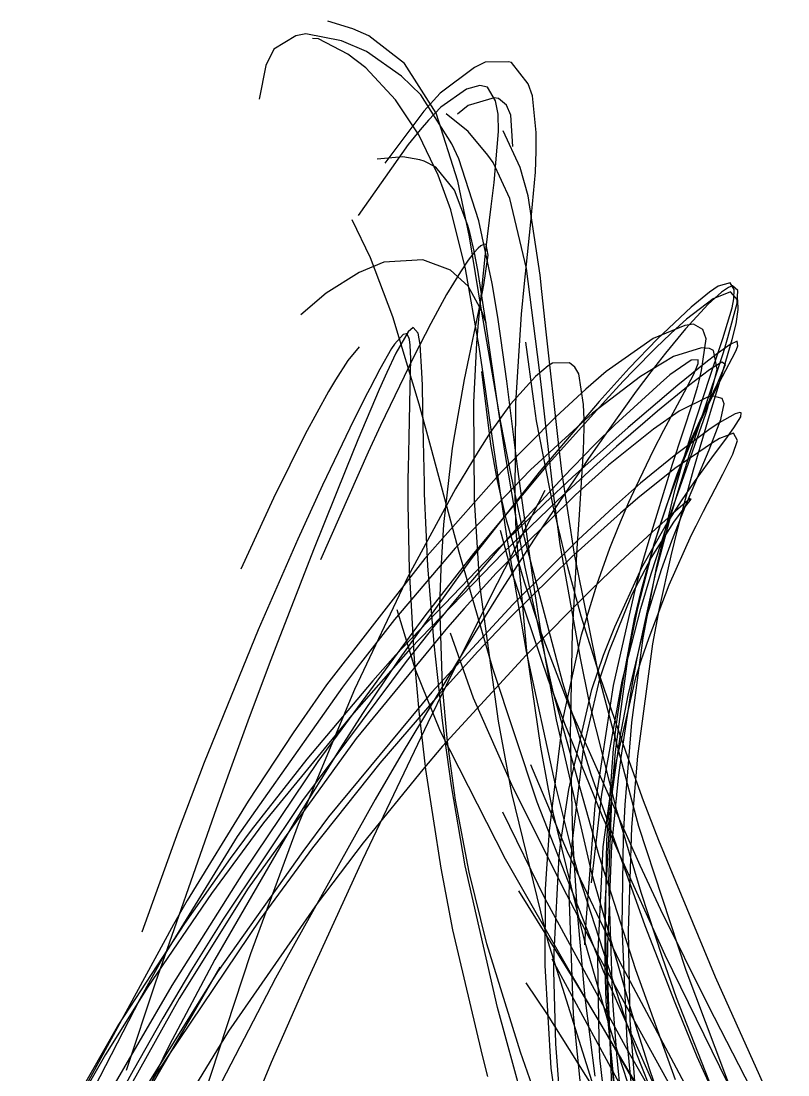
# Model space of a CAD drawing. Header units: metres. Extents: x -233 to 379, y -58 to 1087.
# Drawn here: x 116.4 to 187.1, y 989.6 to 1086.8 of the extents above; entities that cross this region are included whole.
import ezdxf

# ---------------------------------------------------------------- set-up
doc = ezdxf.new("R2010")
doc.units = ezdxf.units.M

msp = doc.modelspace()

# ---------------------------------------------------------------- linework, layer by layer
for p, q in [((147.02, 1086.074, -1222.311), (144.711, 1086.799, -1225.466)), ((148.492, 1085.433, -1220.396), (147.02, 1086.074, -1222.311)), ((141.76, 1085.434, -1254.796), (139.726, 1084.208, -1266.099)), ((142.675, 1085.612, -1250.704), (141.76, 1085.434, -1254.796)), ((145.967, 1084.974, -1239.273), (142.675, 1085.612, -1250.704)), ((143.829, 1085.151, -1240.607), (143.278, 1085.205, -1243.523)), ((146.554, 1083.738, -1229.493), (143.829, 1085.151, -1240.607)), ((148.253, 1083.999, -1232.376), (145.967, 1084.974, -1239.273)), ((151.782, 1082.896, -1216.36), (148.492, 1085.433, -1220.396)), ((139.726, 1084.208, -1266.099), (138.986, 1082.69, -1272.904)), ((151.486, 1081.728, -1223.256), (148.253, 1083.999, -1232.376)), ((148.191, 1082.491, -1223.762), (146.554, 1083.738, -1229.493)), ((154.694, 1078.304, -1212.791), (151.782, 1082.896, -1216.36)), ((159.208, 1082.995, -1261.408), (158.232, 1082.513, -1266.041)), ((161.373, 1083.042, -1249.495), (159.208, 1082.995, -1261.408)), ((161.65, 1082.974, -1247.845), (161.373, 1083.042, -1249.495)), ((163.186, 1081.001, -1235.633), (161.65, 1082.974, -1247.845)), ((138.986, 1082.69, -1272.904), (138.358, 1079.609, -1282.765)), ((150.945, 1079.539, -1215.128), (148.191, 1082.491, -1223.762)), ((158.232, 1082.513, -1266.041), (155.064, 1080.156, -1280.038)), ((153.267, 1080.001, -1218.254), (151.486, 1081.728, -1223.256)), ((158.709, 1080.868, -1239.529), (157.488, 1080.53, -1246.295)), ((159.418, 1080.713, -1234.812), (158.709, 1080.868, -1239.529)), ((163.579, 1079.911, -1231.38), (163.186, 1081.001, -1235.633)), ((156.127, 1075.471, -1209.706), (153.267, 1080.001, -1218.254)), ((155.064, 1080.156, -1280.038), (153.545, 1078.476, -1286.163)), ((157.488, 1080.53, -1246.295), (155.126, 1078.856, -1257.267)), ((160.174, 1079.444, -1227.211), (159.418, 1080.713, -1234.812)), ((163.922, 1076.509, -1223.045), (163.579, 1079.911, -1231.38)), ((153.104, 1076.316, -1208.693), (150.945, 1079.539, -1215.128)), ((157.638, 1079.011, -1252.041), (156.662, 1078.226, -1256.123)), ((160.037, 1079.715, -1239.618), (157.638, 1079.011, -1252.041)), ((160.44, 1079.666, -1237.17), (160.037, 1079.715, -1239.618)), ((160.403, 1078.209, -1222.942), (160.174, 1079.444, -1227.211)), ((161.174, 1079.045, -1231.519), (160.44, 1079.666, -1237.17)), ((161.57, 1078.111, -1227.111), (161.174, 1079.045, -1231.519)), ((153.545, 1078.476, -1286.163), (149.951, 1073.695, -1300.029)), ((155.126, 1078.856, -1257.267), (153.976, 1077.661, -1261.966)), ((156.692, 1072.039, -1210.093), (154.694, 1078.304, -1212.791)), ((157.639, 1076.599, -1226.636), (155.603, 1078.231, -1229.133)), ((160.45, 1076.605, -1219.001), (160.403, 1078.209, -1222.942)), ((161.753, 1075.237, -1219.74), (161.57, 1078.111, -1227.111)), ((153.976, 1077.661, -1261.966), (153.213, 1076.777, -1264.968)), ((153.213, 1076.777, -1264.968), (152.112, 1075.406, -1269.205)), ((154.891, 1072.577, -1203.406), (153.104, 1076.316, -1208.693)), ((159.469, 1074.44, -1224.338), (157.639, 1076.599, -1226.636)), ((160.033, 1071.905, -1211.85), (160.45, 1076.605, -1219.001)), ((162.444, 1073.282, -1225.241), (160.888, 1076.683, -1227.399)), ((163.931, 1074.809, -1219.85), (163.922, 1076.509, -1223.045)), ((152.112, 1075.406, -1269.205), (147.505, 1068.853, -1286.258)), ((156.796, 1074.106, -1207.605), (156.127, 1075.471, -1209.706)), ((151.62, 1074.277, -1236.092), (149.25, 1074.077, -1245.251)), ((153.187, 1074.011, -1229.722), (151.62, 1074.277, -1236.092)), ((158.637, 1068.36, -1201.286), (156.796, 1074.106, -1207.605)), ((159.941, 1073.769, -1223.73), (159.469, 1074.44, -1224.338)), ((163.845, 1072.85, -1216.814), (163.931, 1074.809, -1219.85)), ((153.593, 1073.89, -1228.021), (153.187, 1074.011, -1229.722)), ((154.657, 1073.338, -1223.308), (153.593, 1073.89, -1228.021)), ((156.388, 1071.188, -1214.424), (154.657, 1073.338, -1223.308)), ((161.504, 1070.422, -1221.495), (159.941, 1073.769, -1223.73)), ((163.184, 1070.688, -1224.048), (162.444, 1073.282, -1225.241)), ((156.034, 1069.387, -1199.998), (154.891, 1072.577, -1203.406)), ((163.395, 1067.956, -1211.477), (163.845, 1072.85, -1216.814)), ((157.607, 1067.943, -1206.974), (156.388, 1071.188, -1214.424)), ((157.759, 1066.903, -1208.521), (156.692, 1072.039, -1210.093)), ((159.769, 1069.683, -1209.251), (160.033, 1071.905, -1211.85)), ((163.022, 1063.985, -1218.6), (161.504, 1070.422, -1221.495)), ((164.274, 1063.378, -1221.53), (163.184, 1070.688, -1224.048)), ((157.398, 1063.954, -1195.95), (156.034, 1069.387, -1199.998)), ((159.27, 1065.662, -1205.622), (159.769, 1069.683, -1209.251)), ((148.646, 1064.967, -1204.954), (146.956, 1068.456, -1208.121)), ((159.849, 1062.593, -1196.845), (158.637, 1068.36, -1201.286)), ((157.798, 1067.292, -1205.74), (157.607, 1067.943, -1206.974)), ((158.205, 1065.57, -1202.99), (157.798, 1067.292, -1205.74)), ((162.836, 1062.591, -1207.551), (163.395, 1067.956, -1211.477)), ((158.884, 1060.142, -1206.909), (157.759, 1066.903, -1208.521)), ((158.212, 1065.468, -1264.39), (157.647, 1064.737, -1268.115)), ((158.545, 1063.812, -1200.642), (158.205, 1065.57, -1202.99)), ((158.554, 1065.843, -1261.851), (158.212, 1065.468, -1264.39)), ((158.821, 1066.077, -1259.605), (158.554, 1065.843, -1261.851)), ((158.603, 1058.995, -1201.468), (159.27, 1065.662, -1205.622)), ((159.164, 1066.214, -1255.976), (158.821, 1066.077, -1259.605)), ((159.318, 1066.18, -1253.914), (159.164, 1066.214, -1255.976)), ((159.477, 1065.221, -1247.597), (159.318, 1066.18, -1253.914)), ((149.873, 1064.55, -1277.014), (147.593, 1063.621, -1284)), ((150.695, 1059.532, -1201.364), (148.646, 1064.967, -1204.954)), ((153.47, 1064.776, -1264.575), (149.873, 1064.55, -1277.014)), ((156.027, 1063.817, -1253.99), (153.47, 1064.776, -1264.575)), ((157.647, 1064.737, -1268.115), (156.937, 1063.683, -1272.227)), ((159.092, 1062.467, -1240.309), (159.477, 1065.221, -1247.597)), ((147.593, 1063.621, -1284), (144.544, 1061.712, -1292.845)), ((156.937, 1063.683, -1272.227), (155.656, 1061.566, -1278.783)), ((157.649, 1062.35, -1245.674), (156.027, 1063.817, -1253.99)), ((158.667, 1056.759, -1192.568), (157.398, 1063.954, -1195.95)), ((159.27, 1059.058, -1196.074), (158.545, 1063.812, -1200.642)), ((164.197, 1054.84, -1215.523), (163.022, 1063.985, -1218.6)), ((164.455, 1061.846, -1221.038), (164.274, 1063.378, -1221.53)), ((158.65, 1060.222, -1236.357), (159.092, 1062.467, -1240.309)), ((160.374, 1059.485, -1194.914), (159.849, 1062.593, -1196.845)), ((162.56, 1059.776, -1205.961), (162.836, 1062.591, -1207.551)), ((181.809, 1062.654, -1249.579), (180.713, 1062.338, -1257.934)), ((182.203, 1062.055, -1242.261), (181.809, 1062.654, -1249.579)), ((144.544, 1061.712, -1292.845), (142.197, 1059.693, -1299.343)), ((155.656, 1061.566, -1278.783), (154.189, 1058.893, -1285.367)), ((158.89, 1060.115, -1237.164), (157.649, 1062.35, -1245.674)), ((164.836, 1058.144, -1219.891), (164.455, 1061.846, -1221.038)), ((179.916, 1061.796, -1261.968), (178.221, 1060.426, -1269.107)), ((181.025, 1061.798, -1260.892), (179.786, 1060.695, -1267.201)), ((180.713, 1062.338, -1257.934), (179.916, 1061.796, -1261.968)), ((181.84, 1061.814, -1254.319), (180.257, 1061.186, -1263.469)), ((181.663, 1062.225, -1256.855), (181.025, 1061.798, -1260.892)), ((182.038, 1062.381, -1253.955), (181.663, 1062.225, -1256.855)), ((182.52, 1061.049, -1245.322), (181.84, 1061.814, -1254.319)), ((182.515, 1061.944, -1246.744), (182.038, 1062.381, -1253.955)), ((182.164, 1061.168, -1237.485), (182.203, 1062.055, -1242.261)), ((182.467, 1060.767, -1240.876), (182.515, 1061.944, -1246.744)), ((179.786, 1060.695, -1267.201), (177.686, 1058.422, -1275.681)), ((180.257, 1061.186, -1263.469), (177.802, 1059.318, -1272.849)), ((181.619, 1057.607, -1233.302), (182.467, 1060.767, -1240.876)), ((182.001, 1060.346, -1234.39), (182.164, 1061.168, -1237.485)), ((182.564, 1060.2, -1241.015), (182.52, 1061.049, -1245.322)), ((153.119, 1051.466, -1197.876), (150.695, 1059.532, -1201.364)), ((157.726, 1055.801, -1230.969), (158.65, 1060.222, -1236.357)), ((160.675, 1049.786, -1205.008), (158.884, 1060.142, -1206.909)), ((159.317, 1058.942, -1233.489), (158.89, 1060.115, -1237.164)), ((160.67, 1057.539, -1193.844), (160.374, 1059.485, -1194.914)), ((162.047, 1051.563, -1203.12), (162.56, 1059.776, -1205.961)), ((178.221, 1060.426, -1269.107), (175.105, 1057.498, -1279.551)), ((181.138, 1057.518, -1227.846), (182.001, 1060.346, -1234.39)), ((182.358, 1058.868, -1236.631), (182.564, 1060.2, -1241.015)), ((152.564, 1058.539, -1246.678), (152.125, 1058.124, -1252.403)), ((153.029, 1058.023, -1238.362), (152.564, 1058.539, -1246.678)), ((154.189, 1058.893, -1285.367), (152.64, 1055.876, -1291.643)), ((158.447, 1057.104, -1200.491), (158.603, 1058.995, -1201.468)), ((160.411, 1051.126, -1191.327), (159.27, 1059.058, -1196.074)), ((177.649, 1058.735, -1262.961), (174.7, 1057.514, -1275.471)), ((177.802, 1059.318, -1272.849), (176.815, 1058.425, -1275.841)), ((178.451, 1058.829, -1258.491), (177.649, 1058.735, -1262.961)), ((179.302, 1058.353, -1251.174), (178.451, 1058.829, -1258.491)), ((182.013, 1057.434, -1233.144), (182.358, 1058.868, -1236.631)), ((151.655, 1057.879, -1250.994), (150.843, 1057.004, -1260.979)), ((152.125, 1058.124, -1252.403), (150.971, 1056.171, -1264.36)), ((151.923, 1057.938, -1246.638), (151.655, 1057.879, -1250.994)), ((152.032, 1057.885, -1244.558), (151.923, 1057.938, -1246.638)), ((152.176, 1057.609, -1241.042), (152.032, 1057.885, -1244.558)), ((152.227, 1057.434, -1239.532), (152.176, 1057.609, -1241.042)), ((153.231, 1056.968, -1233.278), (153.029, 1058.023, -1238.362)), ((161.208, 1053.58, -1192.033), (160.67, 1057.539, -1193.844)), ((165.966, 1047.935, -1216.804), (164.836, 1058.144, -1219.891)), ((176.815, 1058.425, -1275.841), (175.692, 1057.364, -1278.999)), ((177.686, 1058.422, -1275.681), (175.84, 1056.171, -1281.834)), ((179.602, 1057.505, -1245.608), (179.302, 1058.353, -1251.174)), ((181.353, 1056.74, -1231.682), (181.619, 1057.607, -1233.302)), ((147.603, 1056.744, -1252.318), (146.545, 1055.493, -1260.602)), ((150.586, 1056.59, -1263.335), (149.491, 1054.682, -1272.224)), ((150.843, 1057.004, -1260.979), (150.586, 1056.59, -1263.335)), ((152.301, 1056.907, -1236.471), (152.227, 1057.434, -1239.532)), ((152.346, 1055.651, -1231.963), (152.301, 1056.907, -1236.471)), ((153.383, 1054.395, -1227.22), (153.231, 1056.968, -1233.278)), ((158.163, 1051.641, -1198.324), (158.447, 1057.104, -1200.491)), ((159.253, 1052.852, -1191.247), (158.667, 1056.759, -1192.568)), ((163.667, 1051.968, -1212.773), (162.97, 1057.188, -1214.943)), ((174.7, 1057.514, -1275.471), (170.393, 1054.469, -1288.356)), ((175.105, 1057.498, -1279.551), (172.515, 1054.794, -1286.638)), ((174.896, 1056.586, -1281.101), (172.925, 1054.6, -1286.013)), ((175.692, 1057.364, -1278.999), (174.896, 1056.586, -1281.101)), ((179.179, 1056.65, -1262.772), (176.58, 1055.871, -1274.826)), ((179.924, 1056.586, -1257.934), (179.179, 1056.65, -1262.772)), ((179.186, 1054.581, -1236.086), (179.602, 1057.505, -1245.608)), ((180.28, 1056.421, -1254.971), (179.924, 1056.586, -1257.934)), ((180.002, 1054.135, -1222.517), (180.834, 1056.596, -1226.131)), ((181.819, 1056.971, -1250.931), (180.523, 1056.053, -1258.303)), ((180.834, 1056.596, -1226.131), (181.138, 1057.518, -1227.846)), ((180.984, 1053.947, -1227.387), (182.013, 1057.434, -1233.144)), ((181.193, 1056.233, -1230.809), (181.353, 1056.74, -1231.682)), ((182.462, 1057.277, -1244.544), (181.819, 1056.971, -1250.931)), ((182.392, 1056.492, -1234.499), (182.518, 1056.834, -1237.114)), ((182.518, 1056.834, -1237.114), (182.462, 1057.277, -1244.544)), ((152.64, 1055.876, -1291.643), (149.553, 1049.502, -1302.991)), ((150.971, 1056.171, -1264.36), (150.14, 1054.378, -1271.045)), ((152.304, 1053.046, -1226.36), (152.346, 1055.651, -1231.963)), ((157.309, 1053.749, -1228.908), (157.726, 1055.801, -1230.969)), ((176.58, 1055.871, -1274.826), (173.535, 1054.016, -1284.562)), ((175.84, 1056.171, -1281.834), (174.507, 1054.45, -1285.828)), ((180.523, 1056.053, -1258.303), (179.566, 1055.305, -1262.276)), ((180.606, 1054.689, -1244.908), (180.28, 1056.421, -1254.971)), ((180.769, 1054.937, -1228.849), (181.193, 1056.233, -1230.809)), ((181.116, 1054.025, -1226.254), (182.307, 1056.3, -1233.328)), ((182.307, 1056.3, -1233.328), (182.392, 1056.492, -1234.499)), ((146.545, 1055.493, -1260.602), (145.398, 1053.717, -1268.051)), ((149.491, 1054.682, -1272.224), (148.566, 1052.918, -1278.3)), ((165.023, 1054.994, -1260.573), (163.858, 1054.028, -1266.645)), ((164.43, 1052.758, -1214.879), (164.197, 1054.84, -1215.523)), ((165.421, 1055.261, -1258.373), (165.023, 1054.994, -1260.573)), ((166.983, 1055.275, -1247.712), (165.421, 1055.261, -1258.373)), ((167.483, 1054.876, -1243.518), (166.983, 1055.275, -1247.712)), ((167.843, 1054.252, -1239.852), (167.483, 1054.876, -1243.518)), ((172.515, 1054.794, -1286.638), (169.733, 1051.713, -1293.412)), ((178.226, 1055.538, -1263.436), (176.263, 1054.166, -1274.457)), ((179.566, 1055.305, -1262.276), (176.99, 1053.217, -1271.241)), ((179.915, 1054.632, -1257.547), (177.982, 1053.158, -1266.424)), ((178.864, 1055.556, -1254.239), (178.226, 1055.538, -1263.436)), ((178.469, 1054.224, -1243.605), (178.873, 1055.206, -1249.66)), ((178.873, 1055.206, -1249.66), (178.864, 1055.556, -1254.239)), ((179.752, 1051.149, -1234.885), (180.606, 1054.689, -1244.908)), ((179.764, 1051.937, -1225.302), (180.769, 1054.937, -1228.849)), ((181.059, 1055.342, -1249.132), (179.915, 1054.632, -1257.547)), ((180.662, 1053.38, -1230.998), (181.399, 1055.121, -1240.173)), ((181.399, 1055.121, -1240.173), (181.059, 1055.342, -1249.132)), ((145.398, 1053.717, -1268.051), (144.764, 1052.626, -1271.662)), ((150.14, 1054.378, -1271.045), (149.446, 1052.803, -1275.953)), ((153.422, 1053.209, -1225.168), (153.383, 1054.395, -1227.22)), ((156.403, 1048.652, -1224.883), (157.309, 1053.749, -1228.908)), ((159.731, 1047.776, -1207.745), (158.912, 1054.492, -1210.062)), ((163.858, 1054.028, -1266.645), (161.556, 1051.464, -1277.364)), ((168.273, 1051.448, -1231.803), (167.843, 1054.252, -1239.852)), ((170.393, 1054.469, -1288.356), (168.495, 1052.837, -1293.002)), ((173.535, 1054.016, -1284.562), (169.126, 1050.632, -1295.888)), ((172.925, 1054.6, -1286.013), (171.96, 1053.589, -1288.238)), ((174.507, 1054.45, -1285.828), (173.159, 1052.652, -1289.608)), ((176.263, 1054.166, -1274.457), (175.377, 1053.41, -1277.676)), ((177.618, 1052.611, -1237.555), (178.469, 1054.224, -1243.605)), ((178.678, 1050.102, -1218.225), (180.002, 1054.135, -1222.517)), ((178.957, 1053.629, -1233.696), (179.186, 1054.581, -1236.086)), ((179.582, 1050.954, -1220.851), (181.116, 1054.025, -1226.254)), ((180.799, 1053.338, -1226.516), (180.984, 1053.947, -1227.387)), ((149.446, 1052.803, -1275.953), (147.48, 1048.18, -1288.281)), ((148.566, 1052.918, -1278.3), (148.156, 1052.112, -1280.688)), ((152.188, 1048.39, -1220.418), (152.304, 1053.046, -1226.36)), ((153.468, 1050.959, -1222.206), (153.422, 1053.209, -1225.168)), ((159.687, 1049.772, -1190.426), (159.253, 1052.852, -1191.247)), ((162.226, 1045.475, -1189.479), (161.208, 1053.58, -1192.033)), ((165.167, 1046.174, -1212.999), (164.43, 1052.758, -1214.879)), ((168.495, 1052.837, -1293.002), (165.744, 1050.298, -1299.261)), ((171.96, 1053.589, -1288.238), (170.302, 1051.813, -1291.897)), ((175.377, 1053.41, -1277.676), (171.165, 1049.573, -1290.373)), ((176.99, 1053.217, -1271.241), (172.397, 1049.312, -1283.822)), ((177.982, 1053.158, -1266.424), (175.113, 1050.812, -1276.2)), ((178.399, 1051.703, -1229.697), (178.825, 1053.131, -1232.549)), ((178.825, 1053.131, -1232.549), (178.957, 1053.629, -1233.696)), ((179.628, 1051.252, -1225.249), (180.662, 1053.38, -1230.998)), ((179.901, 1050.418, -1223.101), (180.799, 1053.338, -1226.516)), ((144.764, 1052.626, -1271.662), (142.613, 1048.688, -1282.764)), ((148.156, 1052.112, -1280.688), (146.739, 1049.266, -1288.335)), ((163.961, 1049.922, -1212.032), (163.667, 1051.968, -1212.773)), ((169.733, 1051.713, -1293.412), (164.193, 1045.195, -1305.448)), ((170.302, 1051.813, -1291.897), (164.814, 1045.688, -1303.007)), ((173.159, 1052.652, -1289.608), (170.55, 1049.051, -1296.441)), ((175.704, 1049.063, -1229.384), (177.618, 1052.611, -1237.555)), ((176.494, 1045.92, -1221.93), (178.399, 1051.703, -1229.697)), ((179.733, 1052.103, -1262.917), (177.108, 1050.809, -1274.581)), ((179.512, 1051.187, -1224.509), (179.764, 1051.937, -1225.302)), ((180.155, 1052.243, -1260.561), (179.733, 1052.103, -1262.917)), ((181.077, 1051.987, -1251.481), (180.155, 1052.243, -1260.561)), ((181.252, 1051.509, -1246.812), (181.077, 1051.987, -1251.481)), ((154.293, 1047.204, -1196.509), (153.119, 1051.466, -1197.876)), ((153.517, 1048.061, -1219.342), (153.468, 1050.959, -1222.206)), ((158.227, 1042.63, -1196.123), (158.163, 1051.641, -1198.324)), ((161.556, 1051.464, -1277.364), (159.691, 1048.857, -1285.033)), ((161.085, 1046.727, -1189.429), (160.411, 1051.126, -1191.327)), ((161.995, 1043.002, -1201.621), (162.047, 1051.563, -1203.12)), ((168.336, 1050.036, -1228.896), (168.273, 1051.448, -1231.803)), ((175.113, 1050.812, -1276.2), (173.966, 1049.836, -1279.447)), ((177.108, 1050.809, -1274.581), (174.735, 1049.156, -1281.929)), ((178.184, 1047.858, -1217.173), (179.582, 1050.954, -1220.851)), ((178.278, 1048.316, -1220.244), (179.628, 1051.252, -1225.249)), ((178.827, 1049.128, -1222.602), (179.512, 1051.187, -1224.509)), ((179.575, 1050.562, -1233.522), (179.752, 1051.149, -1234.885)), ((180.967, 1050.058, -1239.582), (181.252, 1051.509, -1246.812)), ((161.201, 1039.275, -1189.016), (159.687, 1049.772, -1190.426)), ((161.547, 1045.214, -1204.286), (160.675, 1049.786, -1205.008)), ((165.744, 1050.298, -1299.261), (160.708, 1045.221, -1309.714)), ((169.126, 1050.632, -1295.888), (163.383, 1045.422, -1308.168)), ((165.474, 1042.094, -1209.688), (163.961, 1049.922, -1212.032)), ((168.346, 1049.274, -1227.523), (168.336, 1050.036, -1228.896)), ((173.966, 1049.836, -1279.447), (171.337, 1047.555, -1286.34)), ((177.708, 1046.967, -1215.63), (178.678, 1050.102, -1218.225)), ((178.169, 1046.532, -1226.679), (179.575, 1050.562, -1233.522)), ((178.43, 1045.394, -1218.809), (179.901, 1050.418, -1223.101)), ((179.885, 1047.264, -1231.591), (180.967, 1050.058, -1239.582)), ((182.268, 1050.56, -1252.95), (180.806, 1049.751, -1261.42)), ((182.15, 1049.267, -1235.191), (182.796, 1050.296, -1241.19)), ((182.708, 1050.684, -1248.507), (182.268, 1050.56, -1252.95)), ((182.848, 1050.652, -1245.981), (182.708, 1050.684, -1248.507)), ((182.796, 1050.296, -1241.19), (182.848, 1050.652, -1245.981)), ((146.739, 1049.266, -1288.335), (144.209, 1043.986, -1299.9)), ((149.553, 1049.502, -1302.991), (148.428, 1047.038, -1306.713)), ((159.691, 1048.857, -1285.033), (158.566, 1047.108, -1289.341)), ((172.397, 1049.312, -1283.822), (167.278, 1044.728, -1295.252)), ((168.295, 1047.198, -1224.464), (168.346, 1049.274, -1227.523)), ((170.55, 1049.051, -1296.441), (168.751, 1046.468, -1300.771)), ((171.165, 1049.573, -1290.373), (169.276, 1047.69, -1294.735)), ((174.735, 1049.156, -1281.929), (170.591, 1045.841, -1292.513)), ((174.748, 1047.222, -1226.089), (175.704, 1049.063, -1229.384)), ((179.852, 1049.096, -1265.061), (176.645, 1046.706, -1275.096)), ((178.108, 1046.916, -1220.839), (178.827, 1049.128, -1222.602)), ((180.806, 1049.751, -1261.42), (179.852, 1049.096, -1265.061)), ((182.134, 1048.799, -1248.795), (180.821, 1048.292, -1256.403)), ((181.569, 1048.461, -1231.978), (182.15, 1049.267, -1235.191)), ((182.51, 1048.123, -1239.623), (182.134, 1048.799, -1248.795)), ((142.613, 1048.688, -1282.764), (141.18, 1045.852, -1289.067)), ((147.48, 1048.18, -1288.281), (146.35, 1045.428, -1294.265)), ((152.137, 1045.574, -1217.765), (152.188, 1048.39, -1220.418)), ((153.606, 1044.178, -1216.479), (153.517, 1048.061, -1219.342)), ((156.202, 1047.413, -1224.008), (156.403, 1048.652, -1224.883)), ((166.3, 1045.243, -1215.997), (165.966, 1047.935, -1216.804)), ((180.175, 1047.904, -1258.897), (176.703, 1045.528, -1269.857)), ((176.915, 1045.008, -1216.354), (178.278, 1048.316, -1220.244)), ((177.113, 1045.241, -1214.807), (178.184, 1047.858, -1217.173)), ((180.129, 1046.527, -1226.789), (181.569, 1048.461, -1231.978)), ((180.821, 1048.292, -1256.403), (180.175, 1047.904, -1258.897)), ((182.066, 1046.858, -1233.53), (182.51, 1048.123, -1239.623)), ((148.428, 1047.038, -1306.713), (144.036, 1037.095, -1320.295)), ((156.828, 1037.805, -1194.627), (154.293, 1047.204, -1196.509)), ((155.412, 1040.362, -1220.111), (156.202, 1047.413, -1224.008)), ((158.566, 1047.108, -1289.341), (156.485, 1043.653, -1296.92)), ((160.318, 1044.542, -1206.705), (159.731, 1047.776, -1207.745)), ((169.276, 1047.69, -1294.735), (166.409, 1044.72, -1300.768)), ((167.925, 1041.253, -1218.67), (168.295, 1047.198, -1224.464)), ((171.337, 1047.555, -1286.34), (169.21, 1045.65, -1291.382)), ((173.138, 1043.878, -1221.406), (174.748, 1047.222, -1226.089)), ((176.751, 1043.632, -1213.405), (177.708, 1046.967, -1215.63)), ((177.121, 1043.748, -1218.735), (178.108, 1046.916, -1220.839)), ((178.556, 1044.119, -1225.565), (179.885, 1047.264, -1231.591)), ((181.141, 1045.008, -1228.181), (182.066, 1046.858, -1233.53)), ((162.273, 1039.853, -1187.382), (161.085, 1046.727, -1189.429)), ((168.751, 1046.468, -1300.771), (163.724, 1039.002, -1311.982)), ((165.489, 1043.473, -1212.262), (165.167, 1046.174, -1212.999)), ((176.645, 1046.706, -1275.096), (173.56, 1044.164, -1282.567)), ((174.239, 1038.6, -1215.594), (176.494, 1045.92, -1221.93)), ((176.443, 1041.666, -1220.858), (178.169, 1046.532, -1226.679)), ((178.519, 1044.293, -1222.559), (180.129, 1046.527, -1226.789)), ((141.18, 1045.852, -1289.067), (139.7, 1042.8, -1294.996)), ((146.35, 1045.428, -1294.265), (143.37, 1038.019, -1308.266)), ((152.124, 1044.62, -1216.964), (152.137, 1045.574, -1217.765)), ((160.708, 1045.221, -1309.714), (153.647, 1037.236, -1322.774)), ((163.383, 1045.422, -1308.168), (156.453, 1038.188, -1320.937)), ((164.193, 1045.195, -1305.448), (157.928, 1037.19, -1317.243)), ((164.814, 1045.688, -1303.007), (158.144, 1037.676, -1314.614)), ((162.84, 1039.149, -1203.458), (161.547, 1045.214, -1204.286)), ((163.748, 1034.579, -1187.601), (162.226, 1045.475, -1189.479)), ((169.21, 1045.65, -1291.382), (165.884, 1042.583, -1298.695)), ((167.445, 1037.628, -1213.758), (166.3, 1045.243, -1215.997)), ((170.591, 1045.841, -1292.513), (167.546, 1043.101, -1299.049)), ((176.703, 1045.528, -1269.857), (173.289, 1042.793, -1277.74)), ((174.793, 1038.593, -1211.6), (176.915, 1045.008, -1216.354)), ((175.984, 1042.153, -1212.634), (177.113, 1045.241, -1214.807)), ((177.684, 1042.695, -1216.931), (178.43, 1045.394, -1218.809)), ((179.363, 1041.611, -1222.035), (181.141, 1045.008, -1228.181)), ((144.209, 1043.986, -1299.9), (141.932, 1039.017, -1308.521)), ((152.11, 1042.279, -1215.26), (152.124, 1044.62, -1216.964)), ((153.632, 1043.186, -1215.833), (153.606, 1044.178, -1216.479)), ((161.18, 1040.775, -1205.558), (160.318, 1044.542, -1206.705)), ((166.409, 1044.72, -1300.768), (162.779, 1040.772, -1307.651)), ((167.278, 1044.728, -1295.252), (164.733, 1042.337, -1300.29)), ((173.56, 1044.164, -1282.567), (171.05, 1041.959, -1287.866)), ((177.316, 1042.538, -1219.937), (178.519, 1044.293, -1222.559)), ((177.737, 1042.151, -1222.56), (178.556, 1044.119, -1225.565)), ((156.485, 1043.653, -1296.92), (152.107, 1035.599, -1311.576)), ((153.939, 1036.566, -1212.642), (153.632, 1043.186, -1215.833)), ((167.546, 1043.101, -1299.049), (160.229, 1035.887, -1312.994)), ((164.733, 1043.491, -1308.661), (161.636, 1037.516, -1317.555)), ((162.079, 1039.7, -1201.261), (161.995, 1043.002, -1201.621)), ((166.149, 1038.53, -1210.974), (165.489, 1043.473, -1212.262)), ((172.476, 1042.424, -1219.639), (173.138, 1043.878, -1221.406)), ((175.017, 1036.364, -1210.017), (176.751, 1043.632, -1213.405)), ((176.358, 1041.174, -1217.276), (177.121, 1043.748, -1218.735)), ((139.7, 1042.8, -1294.996), (136.668, 1036.251, -1305.953)), ((152.22, 1036.157, -1212.008), (152.11, 1042.279, -1215.26)), ((158.729, 1034.788, -1195.041), (158.227, 1042.63, -1196.123)), ((164.733, 1042.337, -1300.29), (159.958, 1037.688, -1309.18)), ((165.884, 1042.583, -1298.695), (160.863, 1037.744, -1308.758)), ((166.845, 1036.427, -1208.202), (165.474, 1042.094, -1209.688)), ((171.545, 1040.248, -1217.317), (172.476, 1042.424, -1219.639)), ((173.289, 1042.793, -1277.74), (171.697, 1041.42, -1280.921)), ((175.543, 1040.865, -1211.843), (175.984, 1042.153, -1212.634)), ((175.82, 1040.195, -1217.152), (177.316, 1042.538, -1219.937)), ((176.446, 1038.846, -1218.595), (177.737, 1042.151, -1222.56)), ((178.09, 1042.741, -1249.195), (176.548, 1041.399, -1259.943)), ((176.625, 1040.58, -1228.246), (177.669, 1041.983, -1233.718)), ((176.984, 1040.01, -1215.33), (177.684, 1042.695, -1216.931)), ((177.669, 1041.983, -1233.718), (178.129, 1042.583, -1238.171)), ((178.214, 1042.709, -1240.169), (178.09, 1042.741, -1249.195)), ((178.129, 1042.583, -1238.171), (178.214, 1042.709, -1240.169)), ((171.697, 1041.42, -1280.921), (167.223, 1037.379, -1289.196)), ((167.712, 1038.158, -1216.368), (167.925, 1041.253, -1218.67)), ((171.05, 1041.959, -1287.866), (167.791, 1038.946, -1294.166)), ((174.53, 1035.818, -1215.855), (176.443, 1041.666, -1220.858)), ((176.129, 1041.022, -1261.629), (174.611, 1039.644, -1267.083)), ((174.991, 1036.072, -1214.997), (176.358, 1041.174, -1217.276)), ((176.548, 1041.399, -1259.943), (176.129, 1041.022, -1261.629)), ((178.67, 1040.255, -1220.07), (179.363, 1041.611, -1222.035)), ((155.141, 1036.27, -1218.265), (155.412, 1040.362, -1220.111)), ((162.779, 1040.772, -1307.651), (160.654, 1038.351, -1311.348)), ((162.83, 1035.047, -1203.941), (161.18, 1040.775, -1205.558)), ((170.722, 1038.187, -1215.381), (171.545, 1040.248, -1217.317)), ((173.683, 1036.399, -1213.816), (175.82, 1040.195, -1217.152)), ((174.552, 1037.321, -1221.445), (176.625, 1040.58, -1228.246)), ((175.169, 1039.722, -1211.2), (175.543, 1040.865, -1211.843)), ((178.245, 1039.408, -1218.959), (178.67, 1040.255, -1220.07)), ((161.577, 1036.289, -1203.456), (160.615, 1039.802, -1204.505)), ((163.025, 1028.654, -1188.728), (161.201, 1039.275, -1189.016)), ((163.044, 1028.704, -1200.984), (162.079, 1039.7, -1201.261)), ((162.916, 1036.426, -1186.605), (162.273, 1039.853, -1187.382)), ((166.392, 1025.751, -1202.153), (162.84, 1039.149, -1203.458)), ((174.611, 1039.644, -1267.083), (171.665, 1036.911, -1275.615)), ((174.823, 1038.612, -1210.624), (175.169, 1039.722, -1211.2)), ((176.181, 1034.815, -1214.504), (178.245, 1039.408, -1218.959)), ((176.364, 1037.477, -1214.019), (176.984, 1040.01, -1215.33)), ((141.932, 1039.017, -1308.521), (138.275, 1030.663, -1320.324)), ((156.453, 1038.188, -1320.937), (150.859, 1031.601, -1330.141)), ((160.654, 1038.351, -1311.348), (156.474, 1033.418, -1318.227)), ((163.724, 1039.002, -1311.982), (160.73, 1034.329, -1317.936)), ((167.791, 1038.946, -1294.166), (161.755, 1032.993, -1304.751)), ((168.01, 1028.028, -1208.503), (166.149, 1038.53, -1210.974)), ((167.282, 1030.434, -1212.43), (167.712, 1038.158, -1216.368)), ((169.544, 1034.908, -1212.772), (170.722, 1038.187, -1215.381)), ((173.302, 1032.658, -1208.347), (174.823, 1038.612, -1210.624)), ((173.638, 1034.329, -1209.341), (174.793, 1038.593, -1211.6)), ((173.697, 1036.733, -1214.25), (174.239, 1038.6, -1215.594)), ((175.493, 1036.204, -1216.01), (176.446, 1038.846, -1218.595)), ((143.37, 1038.019, -1308.266), (139.9, 1029.094, -1321.603)), ((153.647, 1037.236, -1322.774), (144.567, 1025.567, -1337.769)), ((159.958, 1037.688, -1309.18), (150.955, 1028.32, -1324.447)), ((157.928, 1037.19, -1317.243), (151.184, 1027.829, -1328.488)), ((160.863, 1037.744, -1308.758), (152.327, 1028.935, -1324.059)), ((158.144, 1037.676, -1314.614), (153.659, 1031.929, -1321.519)), ((159.936, 1027.08, -1193.622), (156.828, 1037.805, -1194.627)), ((161.636, 1037.516, -1317.555), (159.681, 1033.672, -1322.542)), ((167.223, 1037.379, -1289.196), (161.485, 1031.76, -1298.6)), ((169.76, 1026.164, -1210.613), (167.445, 1037.628, -1213.758)), ((172.774, 1033.953, -1216.975), (174.552, 1037.321, -1221.445)), ((175.31, 1032.612, -1212.001), (176.364, 1037.477, -1214.019)), ((152.696, 1027.935, -1209.104), (152.22, 1036.157, -1212.008)), ((154.494, 1029.372, -1210.2), (153.939, 1036.566, -1212.642)), ((155.035, 1032.903, -1216.951), (155.141, 1036.27, -1218.265)), ((165.018, 1026.115, -1200.842), (161.577, 1036.289, -1203.456)), ((165.527, 1024.82, -1185.254), (162.916, 1036.426, -1186.605)), ((168.085, 1031.926, -1207.115), (166.845, 1036.427, -1208.202)), ((171.665, 1036.911, -1275.615), (169.852, 1035.176, -1279.947)), ((171.176, 1030.931, -1210.535), (173.683, 1036.399, -1213.816)), ((173.101, 1034.594, -1212.87), (173.697, 1036.733, -1214.25)), ((173.802, 1029.902, -1207.919), (175.017, 1036.364, -1210.017)), ((174.181, 1032.057, -1212.825), (175.493, 1036.204, -1216.01)), ((152.107, 1035.599, -1311.576), (147.149, 1025.158, -1326.193)), ((160.229, 1035.887, -1312.994), (157.277, 1032.63, -1317.911)), ((173.247, 1028.033, -1212.499), (174.991, 1036.072, -1214.997)), ((173.564, 1032.607, -1213.628), (174.53, 1035.818, -1215.855)), ((160.73, 1034.329, -1317.936), (158.271, 1030.385, -1322.525)), ((160.449, 1022.216, -1194.503), (158.729, 1034.788, -1195.041)), ((164.416, 1030.307, -1202.697), (162.83, 1035.047, -1203.941)), ((169.02, 1034.362, -1281.79), (162.992, 1028.309, -1294.14)), ((164.333, 1030.771, -1187.174), (163.748, 1034.579, -1187.601)), ((168.109, 1030.177, -1209.763), (169.544, 1034.908, -1212.772)), ((169.852, 1035.176, -1279.947), (169.02, 1034.362, -1281.79)), ((171.049, 1025.528, -1208.732), (173.101, 1034.594, -1212.87)), ((173.007, 1031.666, -1208.181), (173.638, 1034.329, -1209.341)), ((174.338, 1029.938, -1211.133), (176.181, 1034.815, -1214.504)), ((156.474, 1033.418, -1318.227), (154.368, 1030.813, -1321.474)), ((159.681, 1033.672, -1322.542), (155.606, 1025.516, -1332.056)), ((170.651, 1028.68, -1212.494), (172.774, 1033.953, -1216.975)), ((152.755, 1027.048, -1201.78), (151.088, 1032.503, -1204.76)), ((161.755, 1032.993, -1304.751), (154.286, 1024.904, -1316.44)), ((155.278, 1025.463, -1214.711), (155.035, 1032.903, -1216.951)), ((157.277, 1032.63, -1317.911), (155.736, 1030.855, -1320.373)), ((171.854, 1025.931, -1210.135), (173.564, 1032.607, -1213.628)), ((172.442, 1028.468, -1207.148), (173.302, 1032.658, -1208.347)), ((174.683, 1029.357, -1210.882), (175.31, 1032.612, -1212.001)), ((153.659, 1031.929, -1321.519), (143.761, 1018.493, -1335.373)), ((150.859, 1031.601, -1330.141), (147.72, 1027.588, -1334.981)), ((161.485, 1031.76, -1298.6), (158.529, 1028.642, -1303.029)), ((169.815, 1026.317, -1205.869), (168.085, 1031.926, -1207.115)), ((172, 1026.374, -1206.425), (173.007, 1031.666, -1208.181)), ((172.406, 1024.63, -1208.915), (174.181, 1032.057, -1212.825)), ((138.275, 1030.663, -1320.324), (133.276, 1018.425, -1333.353)), ((155.736, 1030.855, -1320.373), (147.311, 1020.626, -1333.256)), ((158.271, 1030.385, -1322.525), (151.458, 1019.116, -1334.345)), ((154.368, 1030.813, -1321.474), (151.933, 1027.717, -1325.108)), ((158.129, 1024.344, -1199.893), (156.005, 1030.331, -1203.532)), ((164.841, 1027.668, -1186.921), (164.333, 1030.771, -1187.174)), ((167.092, 1020.933, -1209.407), (167.282, 1030.434, -1212.43)), ((170.137, 1028.312, -1209.298), (171.176, 1030.931, -1210.535)), ((155.277, 1022.275, -1208.444), (154.494, 1029.372, -1210.2)), ((167.051, 1023.402, -1201.049), (164.416, 1030.307, -1202.697)), ((166.406, 1022.47, -1206.233), (168.109, 1030.177, -1209.763)), ((172.757, 1022.114, -1206.217), (173.802, 1029.902, -1207.919)), ((173.295, 1019.004, -1208.539), (174.683, 1029.357, -1210.882)), ((173.618, 1027.808, -1209.908), (174.338, 1029.938, -1211.133)), ((139.9, 1029.094, -1321.603), (139.288, 1027.473, -1323.598)), ((152.327, 1028.935, -1324.059), (146.868, 1022.76, -1332.786)), ((158.529, 1028.642, -1303.029), (154.835, 1024.57, -1308.348)), ((165.706, 1016.366, -1189.325), (163.025, 1028.654, -1188.728)), ((164.36, 1019.841, -1201.25), (163.044, 1028.704, -1200.984)), ((169.802, 1026.133, -1210.821), (170.651, 1028.68, -1212.494)), ((171.249, 1019.384, -1205.499), (172.442, 1028.468, -1207.148)), ((139.288, 1027.473, -1323.598), (137.331, 1022.235, -1329.625)), ((151.933, 1027.717, -1325.108), (142.357, 1014.901, -1338.651)), ((147.72, 1027.588, -1334.981), (146.056, 1025.363, -1337.47)), ((151.184, 1027.829, -1328.488), (147.91, 1022.933, -1333.457)), ((150.955, 1028.32, -1324.447), (148.861, 1025.947, -1327.676)), ((153.113, 1023.152, -1207.836), (152.696, 1027.935, -1209.104)), ((162.992, 1028.309, -1294.14), (155.292, 1019.927, -1307.415)), ((165.797, 1022.354, -1186.69), (164.841, 1027.668, -1186.921)), ((168.823, 1024.086, -1207.636), (168.01, 1028.028, -1208.503)), ((169.043, 1025.142, -1208.083), (170.137, 1028.312, -1209.298)), ((172.68, 1025.006, -1211.742), (173.247, 1028.033, -1212.499)), ((173.16, 1026.357, -1209.153), (173.618, 1027.808, -1209.908)), ((155.093, 1021.263, -1198.924), (152.755, 1027.048, -1201.78)), ((164.014, 1014.764, -1193.469), (159.936, 1027.08, -1193.622)), ((144.567, 1025.567, -1337.769), (141.494, 1021.139, -1342.424)), ((148.861, 1025.947, -1327.676), (142.749, 1018.73, -1336.795)), ((155.606, 1025.516, -1332.056), (153.924, 1022.066, -1335.56)), ((155.727, 1020.362, -1213.504), (155.278, 1025.463, -1214.711)), ((166.554, 1021.992, -1199.886), (165.018, 1026.115, -1200.842)), ((168.985, 1017.309, -1201.578), (166.392, 1025.751, -1202.153)), ((168.278, 1019.667, -1207.854), (169.802, 1026.133, -1210.821)), ((169.373, 1014.434, -1205.589), (171.049, 1025.528, -1208.732)), ((173.404, 1012.513, -1207.379), (169.76, 1026.164, -1210.613)), ((172.21, 1019.334, -1204.465), (169.815, 1026.317, -1205.869)), ((169.968, 1015.479, -1206.572), (171.854, 1025.931, -1210.135)), ((171.311, 1018.414, -1206.249), (173.16, 1026.357, -1209.153)), ((171.455, 1022.827, -1205.489), (172, 1026.374, -1206.425)), ((146.056, 1025.363, -1337.47), (136.326, 1011.585, -1351.493)), ((147.149, 1025.158, -1326.193), (141.948, 1012.697, -1339.601)), ((154.286, 1024.904, -1316.44), (144.763, 1013.407, -1329.976)), ((154.835, 1024.57, -1308.348), (149.497, 1018.345, -1315.714)), ((169.729, 1009.81, -1185.05), (165.527, 1024.82, -1185.254)), ((166.93, 1015.909, -1205.921), (169.043, 1025.142, -1208.083)), ((171.683, 1020.779, -1207.362), (172.406, 1024.63, -1208.915)), ((171.756, 1018.862, -1210.568), (172.68, 1025.006, -1211.742)), ((161.801, 1016.075, -1196.031), (158.129, 1024.344, -1199.893)), ((171.371, 1013.986, -1205.672), (168.823, 1024.086, -1207.636)), ((146.868, 1022.76, -1332.786), (138.77, 1012.842, -1344.825)), ((147.91, 1022.933, -1333.457), (145.88, 1019.779, -1336.407)), ((153.726, 1017.778, -1206.734), (153.113, 1023.152, -1207.836)), ((173.501, 1008.917, -1198.214), (167.051, 1023.402, -1201.049)), ((171.273, 1021.499, -1205.175), (171.455, 1022.827, -1205.489)), ((137.331, 1022.235, -1329.625), (135.474, 1017.156, -1334.708)), ((153.924, 1022.066, -1335.56), (147.893, 1009.451, -1347.131)), ((155.479, 1020.654, -1208.092), (155.277, 1022.275, -1208.444)), ((161.663, 1015.597, -1194.528), (160.449, 1022.216, -1194.503)), ((165.148, 1012.101, -1203.165), (166.406, 1022.47, -1206.233)), ((169.072, 1008.093, -1187.081), (165.797, 1022.354, -1186.69)), ((170.051, 1013.431, -1198.158), (166.554, 1021.992, -1199.886)), ((172.13, 1014.52, -1205.135), (172.757, 1022.114, -1206.217)), ((141.494, 1021.139, -1342.424), (137.347, 1014.851, -1348.516)), ((147.311, 1020.626, -1333.256), (137.359, 1006.823, -1347.026)), ((161.1, 1009.501, -1194.328), (155.093, 1021.263, -1198.924)), ((156.102, 1016.255, -1207.273), (155.479, 1020.654, -1208.092)), ((167.317, 1011.434, -1207.546), (167.092, 1020.933, -1209.407)), ((170.975, 1015.747, -1205.795), (171.683, 1020.779, -1207.362)), ((171.047, 1019.664, -1204.782), (171.273, 1021.499, -1205.175)), ((145.88, 1019.779, -1336.407), (141.598, 1012.889, -1342.412)), ((155.292, 1019.927, -1307.415), (153.468, 1017.773, -1310.255)), ((156.47, 1014.947, -1212.492), (155.727, 1020.362, -1213.504)), ((165.057, 1015.949, -1201.448), (164.36, 1019.841, -1201.25)), ((167.227, 1010.899, -1205.328), (168.278, 1019.667, -1207.854)), ((170.451, 1011.247, -1203.54), (171.047, 1019.664, -1204.782)), ((142.749, 1018.73, -1336.795), (137.617, 1012.167, -1344.013)), ((151.458, 1019.116, -1334.345), (149.08, 1014.997, -1338.033)), ((170.933, 1015.874, -1205.029), (171.249, 1019.384, -1205.499)), ((171.513, 1016.997, -1210.264), (171.756, 1018.862, -1210.568)), ((173.835, 1014.89, -1203.638), (172.21, 1019.334, -1204.465)), ((172.735, 1012.461, -1207.542), (173.295, 1019.004, -1208.539)), ((133.276, 1018.425, -1333.353), (130.879, 1012.079, -1338.334)), ((143.761, 1018.493, -1335.373), (136.872, 1008.281, -1343.805)), ((149.497, 1018.345, -1315.714), (143.276, 1010.529, -1323.937)), ((153.468, 1017.773, -1310.255), (147.956, 1011.004, -1318.592)), ((155.147, 1008.679, -1205.487), (153.726, 1017.778, -1206.734)), ((166.811, 1010.16, -1200.77), (163.43, 1018.206, -1202.819)), ((170.742, 1015.277, -1205.352), (171.311, 1018.414, -1206.249)), ((135.474, 1017.156, -1334.708), (134.206, 1013.622, -1337.818)), ((173.976, 1003.351, -1201.077), (168.985, 1017.309, -1201.578)), ((170.91, 1010.716, -1209.489), (171.513, 1016.997, -1210.264)), ((157.38, 1008.883, -1206.225), (156.102, 1016.255, -1207.273)), ((166.744, 1006.208, -1192.687), (161.801, 1016.075, -1196.031)), ((165.473, 1013.809, -1201.575), (165.057, 1015.949, -1201.448)), ((167.285, 1010.098, -1189.848), (165.706, 1016.366, -1189.325)), ((166.222, 1011.311, -1205.198), (166.93, 1015.909, -1205.921)), ((170.63, 1007.463, -1204.309), (170.933, 1015.874, -1205.029)), ((170.785, 1014.129, -1205.358), (170.975, 1015.747, -1205.795)), ((137.347, 1014.851, -1348.516), (131.715, 1005.695, -1356.486)), ((142.357, 1014.901, -1338.651), (135.029, 1003.978, -1348.102)), ((149.08, 1014.997, -1338.033), (139.877, 998.523, -1351.261)), ((157.752, 1008.288, -1211.57), (156.47, 1014.947, -1212.492)), ((165.016, 1001.876, -1195.151), (161.663, 1015.597, -1194.528)), ((169.035, 1007.331, -1204.706), (169.968, 1015.479, -1206.572)), ((170.113, 1010.634, -1204.303), (170.742, 1015.277, -1205.352)), ((175.235, 1011.219, -1202.994), (173.835, 1014.89, -1203.638)), ((164.75, 1005.85, -1192.834), (160.842, 1013.828, -1195.714)), ((170.139, 999.173, -1194.247), (164.014, 1014.764, -1193.469)), ((168.372, 1002.017, -1202.503), (165.473, 1013.809, -1201.575)), ((168.532, 1003.734, -1203.749), (169.373, 1014.434, -1205.589)), ((170.3, 1005.218, -1203.728), (170.785, 1014.129, -1205.358)), ((173.599, 1006.438, -1204.392), (171.371, 1013.986, -1205.672)), ((171.963, 1011.514, -1204.805), (172.13, 1014.52, -1205.135)), ((134.206, 1013.622, -1337.818), (128.769, 998.07, -1349.241)), ((138.77, 1012.842, -1344.825), (133.956, 1006.326, -1351.444)), ((141.598, 1012.889, -1342.412), (134.262, 1000.251, -1352.025)), ((144.763, 1013.407, -1329.976), (142.379, 1010.212, -1333.148)), ((175.819, 1000.651, -1196.118), (170.051, 1013.431, -1198.158)), ((130.879, 1012.079, -1338.334), (127.534, 1002.761, -1344.35)), ((137.617, 1012.167, -1344.013), (135.7, 1009.554, -1346.603)), ((141.948, 1012.697, -1339.601), (137.557, 1000.778, -1349.373)), ((164.891, 1008.601, -1202.358), (165.148, 1012.101, -1203.165)), ((172.439, 1002.852, -1206.66), (172.735, 1012.461, -1207.542)), ((177.76, 999.236, -1204.829), (173.404, 1012.513, -1207.379)), ((136.326, 1011.585, -1351.493), (129.573, 1000.582, -1360.479)), ((147.956, 1011.004, -1318.592), (143.723, 1005.4, -1324.722)), ((166.027, 1009.774, -1204.995), (166.222, 1011.311, -1205.198)), ((166.978, 1006.431, -1204.375), (167.227, 1010.899, -1205.328)), ((167.72, 1004.569, -1206.656), (167.317, 1011.434, -1207.546)), ((170.33, 1003.436, -1202.82), (170.451, 1011.247, -1203.54)), ((171.85, 1003.321, -1204.246), (171.963, 1011.514, -1204.805)), ((180.477, 998.606, -1201.127), (175.235, 1011.219, -1202.994)), ((142.379, 1010.212, -1333.148), (134.531, 999.107, -1343.361)), ((143.276, 1010.529, -1323.937), (138.445, 1003.954, -1330.128)), ((171.643, 1000.04, -1198.629), (166.811, 1010.16, -1200.77)), ((167.817, 1008.095, -1190.038), (167.285, 1010.098, -1189.848)), ((169.599, 1000.358, -1202.86), (170.113, 1010.634, -1204.303)), ((170.533, 1001.612, -1208.81), (170.91, 1010.716, -1209.489)), ((135.7, 1009.554, -1346.603), (131.484, 1003.575, -1352.177)), ((147.893, 1009.451, -1347.131), (142.759, 998.219, -1355.465)), ((167.081, 999.002, -1191.257), (161.1, 1009.501, -1194.328)), ((165.567, 1000.917, -1204.308), (166.027, 1009.774, -1204.995)), ((173.127, 999.282, -1185.474), (169.729, 1009.81, -1185.05)), ((136.872, 1008.281, -1343.805), (130.318, 997.857, -1351.131)), ((156.22, 1002.993, -1204.939), (155.147, 1008.679, -1205.487)), ((160.363, 995.813, -1205.051), (157.38, 1008.883, -1206.225)), ((159.372, 1001.679, -1210.923), (157.752, 1008.288, -1211.57)), ((164.791, 1006.745, -1201.975), (164.891, 1008.601, -1202.358)), ((173.221, 991.507, -1192.091), (167.817, 1008.095, -1190.038)), ((172.775, 995.231, -1188.101), (169.072, 1008.093, -1187.081)), ((175.423, 1004.837, -1197.5), (173.501, 1008.917, -1198.214)), ((171.001, 996.396, -1203.859), (170.63, 1007.463, -1204.309)), ((133.956, 1006.326, -1351.444), (128.078, 997.717, -1359.133)), ((137.359, 1006.823, -1347.026), (130.989, 996.657, -1355.202)), ((167.484, 998.278, -1193.425), (162.326, 1006.575, -1195.96)), ((164.741, 999.693, -1200.88), (164.791, 1006.745, -1201.975)), ((168.86, 1002.156, -1191.553), (166.744, 1006.208, -1192.687)), ((167.365, 995.165, -1202.85), (166.978, 1006.431, -1204.375)), ((175.566, 1000.422, -1203.492), (173.599, 1006.438, -1204.392)), ((131.715, 1005.695, -1356.486), (130.446, 1003.477, -1358.222)), ((143.723, 1005.4, -1324.722), (135.526, 993.633, -1336.274)), ((172.165, 992.213, -1189.262), (164.75, 1005.85, -1192.834)), ((170.29, 999.466, -1203.03), (170.3, 1005.218, -1203.728)), ((168.451, 996.743, -1206.015), (167.72, 1004.569, -1206.656)), ((179.81, 995.962, -1196.138), (175.423, 1004.837, -1197.5)), ((130.446, 1003.477, -1358.222), (122.031, 987.97, -1369.497)), ((131.484, 1003.575, -1352.177), (125.399, 994.237, -1359.909)), ((138.445, 1003.954, -1330.128), (128.828, 989.654, -1342.261)), ((135.029, 1003.978, -1348.102), (132.119, 999.278, -1351.695)), ((168.421, 1001.585, -1203.453), (168.532, 1003.734, -1203.749)), ((170.511, 996.848, -1202.439), (170.33, 1003.436, -1202.82)), ((172.31, 992.697, -1203.971), (171.85, 1003.321, -1204.246)), ((176.741, 996.252, -1200.96), (173.976, 1003.351, -1201.077)), ((158.973, 991.395, -1204.326), (156.22, 1002.993, -1204.939)), ((169.744, 1000.486, -1191.122), (168.86, 1002.156, -1191.553)), ((172.596, 994.656, -1206.248), (172.439, 1002.852, -1206.66)), ((162.463, 991.691, -1210.356), (159.372, 1001.679, -1210.923)), ((170.233, 985.314, -1196.35), (165.016, 1001.876, -1195.151)), ((170.745, 993.89, -1203.222), (168.372, 1002.017, -1202.503)), ((170.494, 999.247, -1208.679), (170.533, 1001.612, -1208.81)), ((129.573, 1000.582, -1360.479), (127.34, 996.575, -1363.336)), ((134.262, 1000.251, -1352.025), (130.067, 992.321, -1357.069)), ((137.557, 1000.778, -1349.373), (132.627, 985.753, -1358.669)), ((168.671, 994.262, -1191.326), (165.39, 1000.268, -1192.825)), ((165.537, 999.189, -1204.212), (165.567, 1000.917, -1204.308)), ((169.736, 992.882, -1202.212), (169.599, 1000.358, -1202.86)), ((177.547, 986.361, -1188.615), (169.744, 1000.486, -1191.122)), ((176.859, 996.703, -1202.984), (175.566, 1000.422, -1203.492)), ((183.086, 985.823, -1194.385), (175.819, 1000.651, -1196.118)), ((134.73, 999.534, -1352.23), (125.176, 983.098, -1363.899)), ((132.119, 999.278, -1351.695), (129.482, 994.84, -1354.907)), ((165.304, 990.224, -1199.977), (164.741, 999.693, -1200.88)), ((170.371, 996.39, -1202.745), (170.29, 999.466, -1203.03)), ((170.947, 987.658, -1208.401), (170.494, 999.247, -1208.679)), ((179.925, 984.498, -1196.181), (171.643, 1000.04, -1198.629)), ((176.764, 989.137, -1186.204), (173.127, 999.282, -1185.474)), ((182.312, 987.194, -1203.024), (177.76, 999.236, -1204.829)), ((134.531, 999.107, -1343.361), (125.405, 984.464, -1354.817)), ((139.877, 998.523, -1351.261), (133.883, 987.036, -1358.617)), ((165.749, 992.459, -1204.012), (165.537, 999.189, -1204.212)), ((174.202, 987.056, -1188.775), (167.081, 999.002, -1191.257)), ((169.79, 994.457, -1192.322), (167.484, 998.278, -1193.425)), ((175.003, 988.227, -1195.136), (170.139, 999.173, -1194.247)), ((186.382, 985.492, -1199.591), (180.477, 998.606, -1201.127)), ((130.318, 997.857, -1351.131), (123.726, 986.566, -1357.901)), ((128.078, 997.717, -1359.133), (124.192, 991.477, -1363.97)), ((128.769, 998.07, -1349.241), (126.095, 990.013, -1353.086)), ((142.759, 998.219, -1355.465), (139.481, 990.745, -1360.128)), ((164.951, 995.158, -1195.492), (163.003, 998.086, -1196.512)), ((127.34, 996.575, -1363.336), (118.806, 980.057, -1374.028)), ((130.989, 996.657, -1355.202), (124.175, 984.467, -1363.631)), ((169.365, 989.49, -1205.671), (168.451, 996.743, -1206.015)), ((171.719, 983.003, -1202.25), (170.371, 996.39, -1202.745)), ((170.859, 991.188, -1202.234), (170.511, 996.848, -1202.439)), ((171.356, 991.5, -1203.753), (171.001, 996.396, -1203.859)), ((181.954, 983.767, -1201.625), (176.859, 996.703, -1202.984)), ((162.88, 986.622, -1204.514), (160.363, 995.813, -1205.051)), ((178.77, 991.279, -1200.931), (176.741, 996.252, -1200.96)), ((183.745, 988.306, -1195.124), (179.81, 995.962, -1196.138)), ((129.482, 994.84, -1354.907), (126.729, 990.017, -1358.224)), ((171.721, 984.471, -1192.158), (164.951, 995.158, -1195.492)), ((168.091, 987.86, -1202.178), (167.365, 995.165, -1202.85)), ((174.388, 986.534, -1190.244), (169.79, 994.457, -1192.322)), ((173.48, 983.307, -1206.057), (172.596, 994.656, -1206.248)), ((174.388, 990.174, -1188.601), (172.775, 995.231, -1188.101)), ((125.399, 994.237, -1359.909), (116.395, 978.507, -1370.738)), ((135.526, 993.633, -1336.274), (129.263, 983.382, -1344.949)), ((173.978, 984.418, -1189.213), (168.671, 994.262, -1191.326)), ((172.732, 987.746, -1203.785), (170.745, 993.89, -1203.222)), ((166.111, 987.643, -1203.96), (165.749, 992.459, -1204.012)), ((169.809, 991.165, -1202.092), (169.736, 992.882, -1202.212)), ((173.316, 982.43, -1204.003), (172.31, 992.697, -1203.971)), ((124.192, 991.477, -1363.97), (121.086, 986.117, -1367.717)), ((130.067, 992.321, -1357.069), (123.049, 977.979, -1365.001)), ((164.99, 984.625, -1210.137), (162.463, 991.691, -1210.356)), ((171.757, 987.367, -1203.703), (171.356, 991.5, -1203.753)), ((181.238, 976.371, -1186.57), (172.165, 992.213, -1189.262)), ((179.496, 975.729, -1194.292), (173.221, 991.507, -1192.091)), ((139.481, 990.745, -1360.128), (133.797, 977.273, -1367.354)), ((159.472, 989.458, -1204.252), (158.973, 991.395, -1204.326)), ((171.22, 978.444, -1201.64), (169.809, 991.165, -1202.092)), ((171.445, 984.989, -1202.114), (170.859, 991.188, -1202.234)), ((187.148, 972.785, -1201.235), (178.77, 991.279, -1200.931)), ((126.729, 990.017, -1358.224), (125.12, 987.082, -1360.149)), ((128.828, 989.654, -1342.261), (127.081, 986.717, -1344.464)), ((167.088, 977.454, -1199.456), (165.304, 990.224, -1199.977)), ((175.198, 987.735, -1188.86), (174.388, 990.174, -1188.601))]:
    msp.add_line(p, q)

doc.saveas('drawing.dxf')
